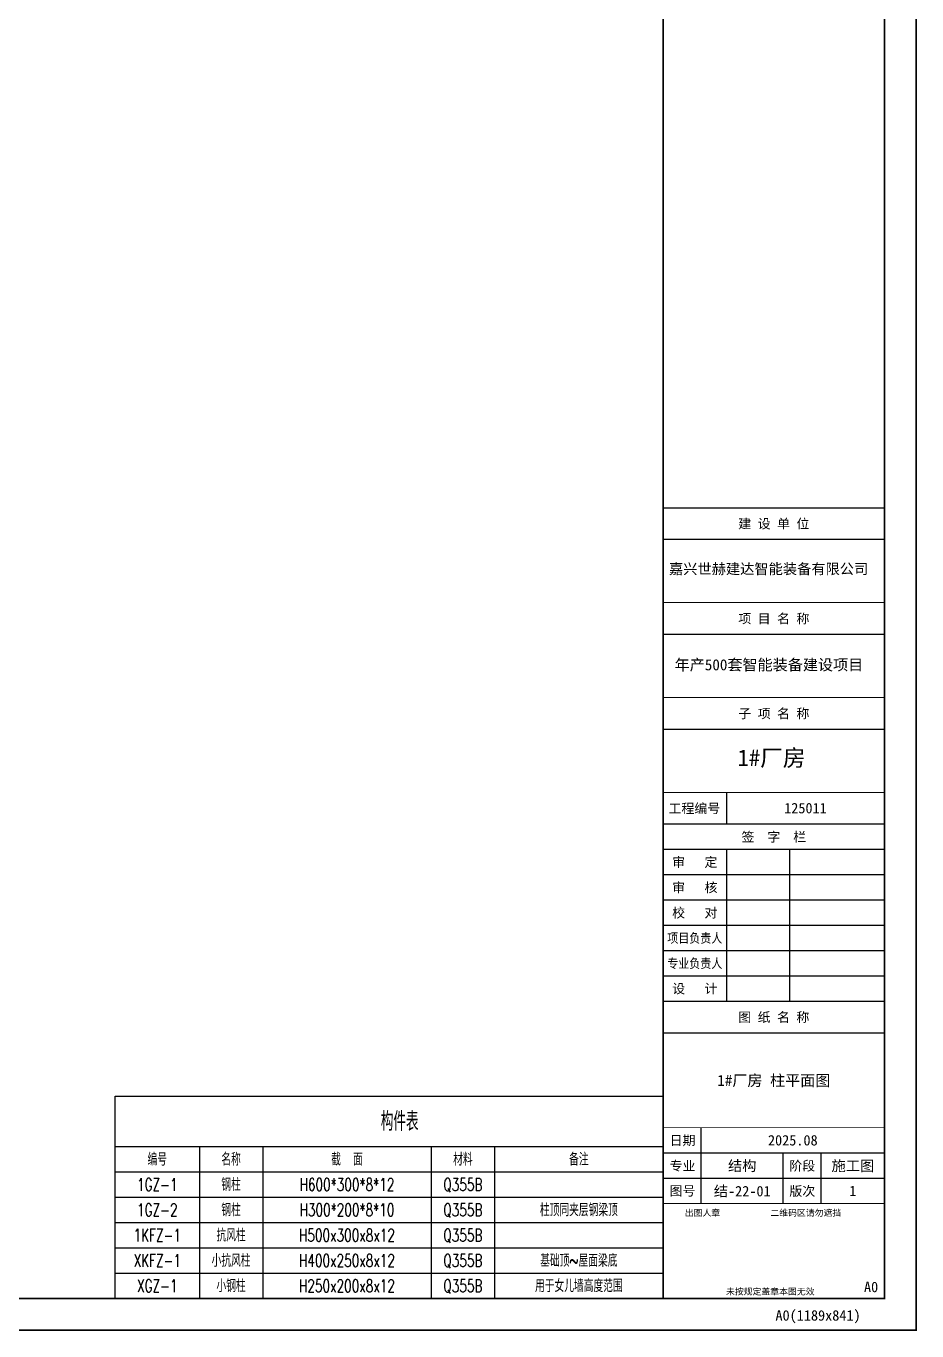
# Model space of a CAD drawing. Extents: x -1201378 to 2367219, y -619313 to 244905.
# Drawn here: x 224958 to 267219, y 118680 to 180555 of the extents above; entities that cross this region are included whole.
import ezdxf
from ezdxf.enums import TextEntityAlignment as Align

# ---------------------------------------------------------------- set-up
doc = ezdxf.new("R2010")
doc.units = 0
doc.header["$LTSCALE"] = 1000
doc.layers.get('0').update_dxf_attribs({"linetype": 'CONTINUOUS'})
doc.layers.get('Defpoints').update_dxf_attribs({"linetype": 'CONTINUOUS'})
for name, color, linetype in [('0-cxFrame', 155, 'CONTINUOUS'), ('TAB', 7, 'CONTINUOUS'), ('TEXT', 7, 'CONTINUOUS'), ('建-文字', 7, 'CONTINUOUS')]:
    doc.layers.add(name, color=color, linetype=linetype)
doc.layers.add('0-cxText', color=131, linetype='CONTINUOUS', lineweight=25)
doc.styles.add('cx_biaoti', font='')
doc.styles.add('cx_tuming', font='simhei.ttf')
doc.styles.add('cx_tuqian1', font='')
doc.styles.add('TSSD_Norm', font='tj-romans1.shx', dxfattribs={"bigfont": 'tj-hztxt.shx'})
doc.styles.add('黑体', font='simhei.ttf', dxfattribs={"width": 0.8})
doc.styles.get('cx_biaoti').set_extended_font_data('SimSun')
doc.styles.get('cx_tuqian1').set_extended_font_data('SimSun')

# ---------------------------------------------------------------- blocks, each defined once
blk = doc.blocks.new('zjcx_lan_qianzi(Dragon)')
for p, q in [((-7000, 4800), (0, 4800)), ((-5000, 4800), (-5000, 0)), ((-3000, 4800), (-3000, 0)), ((-7000, 4000), (0, 4000)), ((-7000, 3200), (0, 3200)), ((-7000, 2400), (0, 2400)), ((-7000, 1600), (0, 1600)), ((-7000, 800), (0, 800))]:
    blk.add_line(p, q)
at = {"const_width": 30}
blk.add_lwpolyline([(-7000, 5600), (0, 5600)], dxfattribs=at)
blk.add_lwpolyline([(-7000, 5600), (0, 5600), (0, 0), (-7000, 0)], close=True, dxfattribs=at)
at = {"style": 'cx_biaoti'}
for s, p in [('签  字  栏', (-3500, 5200)), ('审   定', (-6000, 4400)), ('审   核', (-6000, 3600)), ('校   对', (-6000, 2800)), ('设   计', (-6000, 400))]:
    blk.add_text(s, height=300, dxfattribs=at).set_placement(p, align=Align.MIDDLE)
at = {"style": 'cx_biaoti', "width": 0.85}
for s, p in [('项目负责人', (-6000, 2000)), ('专业负责人', (-6000, 1200))]:
    blk.add_text(s, height=300, dxfattribs=at).set_placement(p, align=Align.MIDDLE)
blk = doc.blocks.new('T-签字(Dragon)')
at = {"layer": '0-cxFrame'}
blk.add_blockref('zjcx_lan_qianzi(Dragon)', (0, 0), dxfattribs=at)
blk = doc.blocks.new('zjcx_lan_tuming(Dragon)')
for p, q in [((-7000, 8400), (0, 8400)), ((-5800, 3000), (-5800, 5400)), ((-7000, 4600), (0, 4600)), ((-3200, 3000), (-3200, 4600)), ((-2000, 3000), (-2000, 4600)), ((-7000, 3800), (0, 3800))]:
    blk.add_line(p, q)
at = {"const_width": 30}
for points in [[(-7000, 9400), (0, 9400)], [(-7000, 5400), (0, 5400)], [(-7000, 3000), (0, 3000)], [(-7000, 0), (0, 0)]]:
    blk.add_lwpolyline(points, dxfattribs=at)
blk.add_lwpolyline([(-7000, 9400), (0, 9400), (0, 0), (-7000, 0)], close=True)
at = {"style": 'cx_biaoti'}
for s, p in [('图 纸 名 称', (-3500, 8900)), ('日期', (-6388, 5000)), ('专业', (-6388, 4200)), ('阶段', (-2600, 4200)), ('图号', (-6388, 3400)), ('版次', (-2600, 3400))]:
    blk.add_text(s, height=300, dxfattribs=at).set_placement(p, align=Align.MIDDLE)
for s, p in [('出图人章', (-6316, 2607)), ('二维码区请勿遮挡', (-3609, 2607)), ('未按规定盖章本图无效', (-5013, 120))]:
    blk.add_text(s, height=200, dxfattribs=at).set_placement(p)
blk = doc.blocks.new('T-图签(Dragon)')
blk.add_blockref('zjcx_lan_tuming(Dragon)', (0, 0))
at = {"color": 3, "style": 'cx_biaoti'}
for s, p in [('2025.08', (-2900, 5000)), ('施工图', (-1000, 4200))]:
    blk.add_text(s, height=330, dxfattribs=at).set_placement(p, align=Align.MIDDLE)
blk = doc.blocks.new('zjcx_lan_xiangmu(Dragon)')
for p, q in [((-7000, 9000), (0, 9000)), ((-7000, 6000), (0, 6000)), ((-7000, 3000), (0, 3000)), ((-5000, 1000), (-5000, 0))]:
    blk.add_line(p, q)
at = {"const_width": 30}
for points in [[(-7000, 10000), (0, 10000)], [(-7000, 7000), (0, 7000)], [(-7000, 7000), (0, 7000)], [(-7000, 4000), (0, 4000)], [(-7000, 4000), (0, 4000)], [(-7000, 1000), (0, 1000)], [(-7000, 0), (0, 0)]]:
    blk.add_lwpolyline(points, dxfattribs=at)
blk.add_lwpolyline([(-7000, 10000), (0, 10000), (0, 0), (-7000, 0)], close=True)
at = {"style": 'cx_biaoti'}
for s, p in [('建 设 单 位', (-3500, 9500)), ('项 目 名 称', (-3500, 6500)), ('子 项 名 称', (-3500, 3500)), ('工程编号', (-6013, 500))]:
    blk.add_text(s, height=300, dxfattribs=at).set_placement(p, align=Align.MIDDLE)
blk = doc.blocks.new('T-项目(Dragon)')
blk.add_blockref('zjcx_lan_xiangmu(Dragon)', (0, 0))
at = {"color": 3, "style": 'cx_tuming'}
for s, height, p in [('嘉兴世赫建达智能装备有限公司', 330, (-6816, 7901)), ('年产500套智能装备建设项目 ', 350, (-6638, 4859))]:
    blk.add_text(s, height=height, dxfattribs=at).set_placement(p)
blk = doc.blocks.new('zjcx_T0(Dragon)')
at = {"layer": '0-cxFrame', "const_width": 50}
blk.add_lwpolyline([(0, 82100), (-7000, 82100), (-7000, 0), (0, 0)], close=True, dxfattribs=at)
at = {"layer": '0-cxFrame'}
for name, p in [('T-项目(Dragon)', (0, 15000)), ('T-签字(Dragon)', (0, 9400)), ('T-图签(Dragon)', (0, 0))]:
    blk.add_blockref(name, p, dxfattribs=at)
blk = doc.blocks.new('TK22.A0 L(Dragon)')
at = {"layer": '0-cxFrame', "color": 7, "const_width": 0.5}
blk.add_lwpolyline([(0, 0), (-1486, 0), (-1486, 841), (0, 841)], close=True, dxfattribs=at)
at = {"layer": '0-cxFrame', "const_width": 0.5}
for points in [[(-80, 10), (-1466, 10), (-1466, 831), (-80, 831)], [(-10, 10), (-80, 10), (-80, 831), (-10, 831)]]:
    blk.add_lwpolyline(points, close=True, dxfattribs=at)
at = {"layer": '0-cxFrame', "xscale": 0.009999999999999998, "yscale": 0.009999999999999998, "zscale": 0.009999999999999998}
blk.add_blockref('zjcx_T0(Dragon)', (-10, 10), dxfattribs=at)
at = {"style": '黑体', "flags": 4}
blk.add_attdef('图幅', text='', height=3.3, dxfattribs=at).set_placement((-40, 3), align=Align.RIGHT)
at = {"layer": '0-cxFrame', "style": '黑体'}
blk.add_text('(1189x841)', height=3.3, dxfattribs=at).set_placement((-40, 3))
at = {"layer": '0-cxText', "flags": 4}
for tag, height, style, p in [('建设单位', 3.5, 'cx_tuming', (-45, 240)), ('项目名称', 3.5, 'cx_tuming', (-45, 210)), ('子项名称', 3.5, 'cx_tuming', (-45, 180)), ('工程编号', 3.3, 'cx_tuqian1', (-35, 165)), ('图名1', 3.5, 'cx_tuming', (-45, 87)), ('图名2', 3.5, 'cx_tuming', (-45, 79)), ('图名3', 3.5, 'cx_tuming', (-45, 71)), ('出图日期', 3.3, 'cx_tuqian1', (-39, 60)), ('专业', 3.3, 'cx_tuqian1', (-55, 52)), ('图号', 3.3, 'cx_tuqian1', (-55, 44)), ('版次', 3.3, 'cx_tuqian1', (-20, 44))]:
    blk.add_attdef(tag, text='', height=height, dxfattribs=dict(at, style=style)).set_placement(p, align=Align.MIDDLE)
at = {"layer": 'Defpoints', "color": 6, "flags": 4}
for tag, height, style, p in [('tufu', 3.3, '黑体', (-12, 12)), ('dwfname', 4, 'cx_tuqian1', (-80, 3))]:
    blk.add_attdef(tag, text='', height=height, dxfattribs=dict(at, style=style)).set_placement(p, align=Align.RIGHT)

msp = doc.modelspace()

# ---------------------------------------------------------------- linework, layer by layer
at = {"layer": 'TAB'}
for p, q in [((229181.8, 127417.3), (255181.8, 127417.3)), ((233181.8, 127417.3), (233181.8, 120217.3)), ((236181.8, 127417.3), (236181.8, 120217.3)), ((244181.8, 127417.3), (244181.8, 120217.3)), ((247181.8, 127417.3), (247181.8, 120217.3)), ((229181.8, 126217.3), (255181.8, 126217.3)), ((229181.8, 125017.3), (255181.8, 125017.3)), ((229181.8, 123817.3), (255181.8, 123817.3)), ((229181.8, 122617.3), (255181.8, 122617.3)), ((229181.8, 121417.3), (255181.8, 121417.3))]:
    msp.add_line(p, q, dxfattribs=at)
msp.add_lwpolyline([(229181.8, 129817.3), (255181.8, 129817.3), (255181.8, 120217.3), (229181.8, 120217.3)], close=True, dxfattribs=at)

# ---------------------------------------------------------------- block references
at = {"layer": '0-cxFrame'}
ref = msp.add_blockref('TK22.A0 L(Dragon)', (267181.8, 118717.3), dxfattribs=dict(at, xscale=150, yscale=150, zscale=150))
ref.add_attrib('图名2', '1#厂房 柱平面图', dxfattribs={"layer": '0-cxText', "height": 525, "style": 'cx_tuming'}).set_placement((260431.8, 130567.3), align=Align.MIDDLE)
ref.add_attrib('工程编号', '125011', dxfattribs={"layer": '0-cxText', "height": 495, "style": 'cx_tuqian1'}).set_placement((261931.8, 143467.3), align=Align.MIDDLE)
ref.add_attrib('图号', '结-22-01', dxfattribs={"layer": '0-cxText', "height": 495, "style": 'cx_tuqian1'}).set_placement((258931.8, 125317.3), align=Align.MIDDLE)
ref.add_attrib('版次', '1', dxfattribs={"layer": '0-cxText', "height": 495, "style": 'cx_tuqian1'}).set_placement((264181.8, 125317.3), align=Align.MIDDLE)
ref.add_attrib('专业', '结构', dxfattribs={"layer": '0-cxText', "height": 495, "style": 'cx_tuqian1'}).set_placement((258931.8, 126517.3), align=Align.MIDDLE)
ref.add_attrib('图幅', 'A0', dxfattribs={"layer": '0', "height": 495, "style": '黑体'}).set_placement((261181.8, 119167.3), align=Align.RIGHT)
ref.add_attrib('tufu', 'A0', dxfattribs={"layer": 'Defpoints', "color": 6, "height": 495, "style": '黑体'}).set_placement((265381.8, 120517.3), align=Align.RIGHT)

# ---------------------------------------------------------------- texts
at = {"layer": 'TEXT', "style": 'TSSD_Norm', "width": 0.7}
for s, height, p in [('构件表', 900, (242681.8, 128617.3)), ('编号', 600, (231181.8, 126817.3)), ('名称', 600, (234681.8, 126817.3)), ('截  面', 600, (240181.8, 126817.3)), ('材料', 600, (245681.8, 126817.3)), ('备注', 600, (251181.8, 126817.3)), ('1GZ-1', 600, (231181.8, 125617.3)), ('钢柱', 600, (234681.8, 125617.3)), ('H600*300*8*12', 600, (240181.8, 125617.3)), ('Q355B', 600, (245681.8, 125617.3)), ('1GZ-2', 600, (231181.8, 124417.3)), ('钢柱', 600, (234681.8, 124417.3)), ('H300*200*8*10', 600, (240181.8, 124417.3)), ('Q355B', 600, (245681.8, 124417.3)), ('柱顶同夹层钢梁顶', 600, (251181.8, 124417.3)), ('1KFZ-1', 600, (231181.8, 123217.3)), ('抗风柱', 600, (234681.8, 123217.3)), ('H500x300x8x12', 600, (240181.8, 123217.3)), ('Q355B', 600, (245681.8, 123217.3)), ('XKFZ-1', 600, (231181.8, 122017.3)), ('小抗风柱', 600, (234681.8, 122017.3)), ('H400x250x8x12', 600, (240181.8, 122017.3)), ('Q355B', 600, (245681.8, 122017.3)), ('基础顶~屋面梁底', 600, (251181.8, 122017.3)), ('XGZ-1', 600, (231181.8, 120817.3)), ('小钢柱', 600, (234681.8, 120817.3)), ('H250x200x8x12', 600, (240181.8, 120817.3)), ('Q355B', 600, (245681.8, 120817.3)), ('用于女儿墙高度范围', 600, (251181.8, 120817.3))]:
    msp.add_text(s, height=height, dxfattribs=at).set_placement(p, align=Align.MIDDLE_CENTER)
at = {"layer": '建-文字', "style": '黑体'}
msp.add_text('1#厂房', height=788.61, dxfattribs=at).set_placement((258710.1, 145460.4))

doc.saveas('drawing.dxf')
